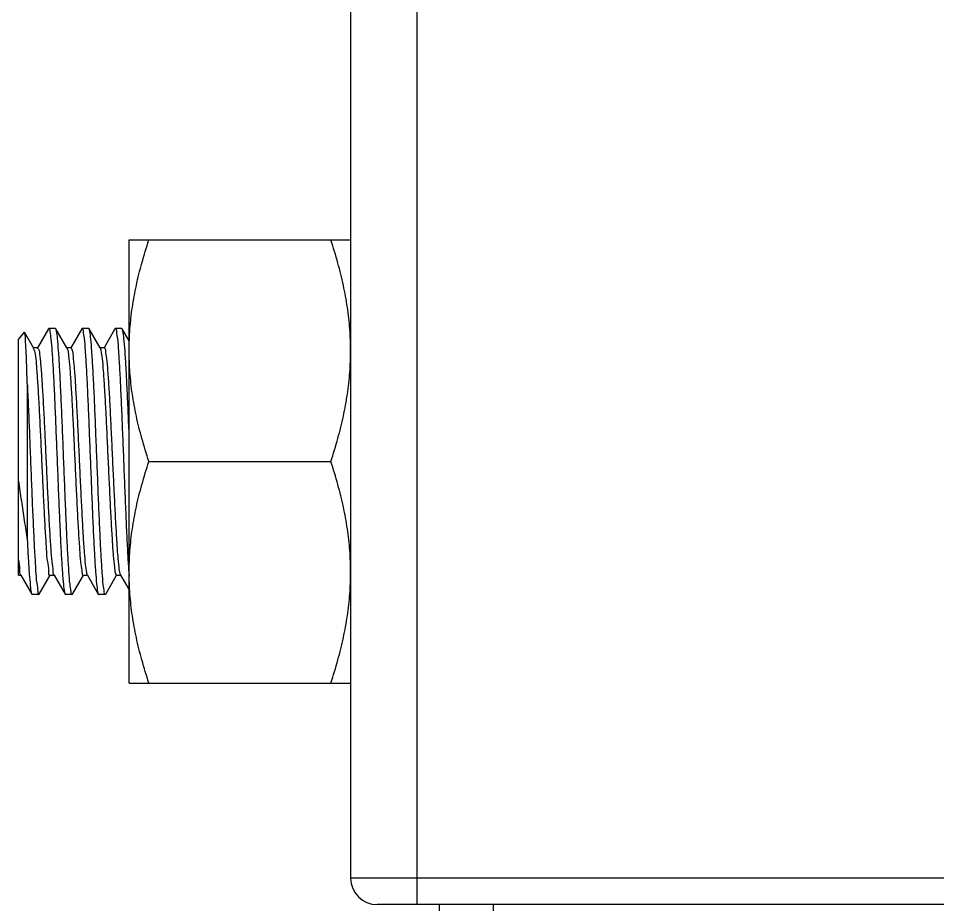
# Model space of a CAD drawing. Extents: x 69728788 to 150676229, y 20327566 to 43663798.
# Drawn here: x 75469968.6 to 75470162.3, y 20765112.2 to 20765298.9 of the extents above; entities that cross this region are included whole.
import ezdxf

# ---------------------------------------------------------------- set-up
doc = ezdxf.new("R2010")
doc.units = 0
doc.header["$LTSCALE"] = 1000
doc.header["$MEASUREMENT"] = 0
doc.layers.get('0').update_dxf_attribs({"linetype": 'CONTINUOUS'})
doc.layers.add('02___PRT_ALL_AXES', color=7, linetype='CONTINUOUS')

msp = doc.modelspace()

# ---------------------------------------------------------------- linework, layer by layer
at = {"color": 0, "linetype": 'Continuous'}
for p, q in [((75470052.6, 20765112.2), (75470052.6, 20765485.54)), ((75470038.6, 20765479.94), (75470038.6, 20765117.8)), ((75469968.6, 20765231.2), (75469969.86, 20765232.77)), ((75469969.91, 20765232.76), (75469969.86, 20765232.77)), ((75469971.8, 20765229.49), (75469969.91, 20765232.76)), ((75469974.94, 20765233.47), (75469972.65, 20765229.51)), ((75469974.94, 20765233.47), (75469975.02, 20765233.54)), ((75469976.5, 20765233.47), (75469976.42, 20765233.54)), ((75469978.8, 20765229.49), (75469976.5, 20765233.47)), ((75469981.94, 20765233.47), (75469979.65, 20765229.51)), ((75469981.94, 20765233.47), (75469982.02, 20765233.54)), ((75469983.5, 20765233.47), (75469983.42, 20765233.54)), ((75469985.8, 20765229.49), (75469983.5, 20765233.47)), ((75469988.94, 20765233.47), (75469986.65, 20765229.51)), ((75469988.94, 20765233.47), (75469989.02, 20765233.54)), ((75469990.5, 20765233.47), (75469990.42, 20765233.54)), ((75469991.94, 20765230.98), (75469990.5, 20765233.47)), ((75469968.6, 20765181.58), (75469968.6, 20765231.2)), ((75469971.74, 20765229.34), (75469971.78, 20765229.27)), ((75469971.84, 20765229.42), (75469971.8, 20765229.49)), ((75469972.69, 20765229.49), (75469971.84, 20765229.49)), ((75469978.84, 20765229.42), (75469978.8, 20765229.49)), ((75469979.69, 20765229.49), (75469978.84, 20765229.49)), ((75469985.84, 20765229.42), (75469985.8, 20765229.49)), ((75469986.69, 20765229.49), (75469985.84, 20765229.49)), ((75469970.47, 20765221.99), (75469970.47, 20765189.07)), ((75469968.6, 20765181.58), (75469969.1, 20765181.58)), ((75469969.1, 20765181.65), (75469969.14, 20765181.58)), ((75469969.14, 20765181.58), (75469971.44, 20765177.6)), ((75469973, 20765177.6), (75469975.29, 20765181.56)), ((75469975.25, 20765181.58), (75469976.1, 20765181.58)), ((75469976.1, 20765181.65), (75469976.14, 20765181.58)), ((75469976.14, 20765181.58), (75469978.44, 20765177.6)), ((75469980, 20765177.6), (75469982.29, 20765181.56)), ((75469982.25, 20765181.58), (75469983.1, 20765181.58)), ((75469983.1, 20765181.65), (75469983.14, 20765181.58)), ((75469983.14, 20765181.58), (75469985.44, 20765177.6)), ((75469987, 20765177.6), (75469989.29, 20765181.56)), ((75469989.25, 20765181.58), (75469990.1, 20765181.58)), ((75469990.1, 20765181.65), (75469990.14, 20765181.58)), ((75469990.14, 20765181.58), (75469991.94, 20765178.48)), ((75469991.87, 20765182.2), (75469991.94, 20765181.39)), ((75469971.44, 20765177.6), (75469971.52, 20765177.54)), ((75469972.92, 20765177.54), (75469973, 20765177.6)), ((75469978.44, 20765177.6), (75469978.52, 20765177.54)), ((75469980, 20765177.6), (75469979.92, 20765177.54)), ((75469985.44, 20765177.6), (75469985.52, 20765177.54)), ((75469987, 20765177.6), (75469986.92, 20765177.54)), ((75470285.94, 20765117.8), (75470038.6, 20765117.8)), ((75470280.34, 20765112.2), (75470044.2, 20765112.2)), ((75470057.27, 20765112.2), (75470057.27, 20762077.01)), ((75470068.65, 20765112.2), (75470068.65, 20762077.01))]:
    msp.add_line(p, q, dxfattribs=at)
msp.add_arc((75470044.2, 20765117.8), 5.6, 180, 270, dxfattribs=at)
for points, start_tangent, end_tangent in [([(75469970.47, 20765221.99), (75469970.35, 20765225.86), (75469970.22, 20765228.97), (75469970.1, 20765231.2), (75469969.98, 20765232.48), (75469969.87, 20765232.74)], (-0.029159, 0.999575), (-0.544269, 0.838911)), ([(75469975.02, 20765233.53), (75469975.03, 20765233.53), (75469975.25, 20765232.95), (75469975.46, 20765231.34), (75469975.68, 20765228.74), (75469975.9, 20765225.25), (75469976.12, 20765221.02), (75469976.34, 20765216.16), (75469976.55, 20765210.94), (75469976.77, 20765205.54)], (0.933337, 0.359002), (0.039757, -0.999209)), ([(75469978.17, 20765205.54), (75469977.95, 20765210.99), (75469977.73, 20765216.32), (75469977.51, 20765221.21), (75469977.29, 20765225.4), (75469977.07, 20765228.86), (75469976.85, 20765231.48), (75469976.63, 20765233.05), (75469976.48, 20765233.46)], (-0.039757, 0.999209), (-0.489832, 0.871817)), ([(75469982.02, 20765233.53), (75469982.23, 20765233.05), (75469982.45, 20765231.48), (75469982.67, 20765228.86), (75469982.89, 20765225.4), (75469983.11, 20765221.21), (75469983.33, 20765216.32), (75469983.55, 20765210.99), (75469983.77, 20765205.54)], (0.933344, -0.358982), (0.039757, -0.999209)), ([(75469985.17, 20765205.54), (75469984.95, 20765210.95), (75469984.74, 20765216.17), (75469984.52, 20765221.04), (75469984.3, 20765225.28), (75469984.08, 20765228.76), (75469983.86, 20765231.35), (75469983.65, 20765232.96), (75469983.5, 20765233.47)], (-0.039757, 0.999209), (-0.472755, 0.881194)), ([(75469989.02, 20765233.53), (75469989.03, 20765233.53), (75469989.25, 20765232.96), (75469989.46, 20765231.35), (75469989.68, 20765228.76), (75469989.9, 20765225.28), (75469990.12, 20765221.04), (75469990.34, 20765216.17), (75469990.55, 20765210.95), (75469990.77, 20765205.54)], (0.95085, 0.309652), (0.039757, -0.999209)), ([(75469991.94, 20765211.35), (75469991.73, 20765216.31), (75469991.51, 20765221.18), (75469991.29, 20765225.36), (75469991.07, 20765228.83), (75469990.85, 20765231.46), (75469990.63, 20765233.04), (75469990.48, 20765233.46)], (-0.040733, 0.99917), (-0.48609, 0.873909)), ([(75469971.78, 20765229.27), (75469972.12, 20765228.2), (75469972.36, 20765226.07), (75469972.59, 20765223.03), (75469972.83, 20765219.21), (75469973.06, 20765214.78), (75469973.3, 20765209.94), (75469973.53, 20765204.9), (75469973.77, 20765199.9), (75469974, 20765195.14), (75469974.24, 20765190.85), (75469974.47, 20765187.2), (75469974.71, 20765184.38), (75469974.94, 20765182.49), (75469975.18, 20765181.63), (75469975.22, 20765181.64)], (0.475687, -0.879614), (0.880301, 0.474416)), ([(75469972.63, 20765229.39), (75469973.05, 20765228.2), (75469973.29, 20765226.07), (75469973.52, 20765223.03), (75469973.76, 20765219.21), (75469974, 20765214.78), (75469974.23, 20765209.94), (75469974.47, 20765204.9), (75469974.7, 20765199.9), (75469974.94, 20765195.14), (75469975.17, 20765190.85), (75469975.41, 20765187.2), (75469975.64, 20765184.38), (75469975.88, 20765182.49), (75469975.96, 20765181.75)], (0.872469, -0.48867), (0.327816, -0.944742)), ([(75469978.8, 20765229.39), (75469978.94, 20765229.14)], (0.596616, -0.802527), (0.427002, -0.904251)), ([(75469978.94, 20765229.14), (75469979.18, 20765227.76), (75469979.41, 20765225.39), (75469979.65, 20765222.14), (75469979.89, 20765218.15), (75469980.12, 20765213.6), (75469980.36, 20765208.69), (75469980.59, 20765203.64), (75469980.83, 20765198.68), (75469981.06, 20765194.02), (75469981.3, 20765189.87), (75469981.53, 20765186.42), (75469981.77, 20765183.81), (75469982, 20765182.18), (75469982.24, 20765181.58), (75469982.25, 20765181.58)], (0.427002, -0.904251), (0.915311, 0.402748)), ([(75469979.67, 20765229.46), (75469979.88, 20765229.14), (75469980.11, 20765227.76), (75469980.35, 20765225.39), (75469980.58, 20765222.14), (75469980.82, 20765218.15), (75469981.05, 20765213.6), (75469981.29, 20765208.69), (75469981.52, 20765203.64), (75469981.76, 20765198.68), (75469982, 20765194.02), (75469982.23, 20765189.87), (75469982.47, 20765186.42), (75469982.7, 20765183.81), (75469982.94, 20765182.18), (75469983.03, 20765181.81)], (0.826116, -0.563501), (0.291356, -0.956615)), ([(75469985.85, 20765229.42), (75469985.91, 20765229.26)], (0.474517, -0.880247), (0.291356, -0.956615)), ([(75469985.91, 20765229.26), (75469986, 20765228.89), (75469986.24, 20765227.26), (75469986.47, 20765224.65), (75469986.71, 20765221.2), (75469986.94, 20765217.06), (75469987.18, 20765212.4), (75469987.41, 20765207.43), (75469987.65, 20765202.38), (75469987.89, 20765197.47), (75469988.12, 20765192.92), (75469988.36, 20765188.93), (75469988.59, 20765185.68), (75469988.83, 20765183.31), (75469989.06, 20765181.93), (75469989.27, 20765181.61)], (0.291356, -0.956615), (0.826116, -0.563501)), ([(75469986.69, 20765229.49), (75469986.7, 20765229.49), (75469986.94, 20765228.89), (75469987.17, 20765227.26), (75469987.41, 20765224.65), (75469987.64, 20765221.2), (75469987.88, 20765217.06), (75469988.11, 20765212.4), (75469988.35, 20765207.43), (75469988.58, 20765202.38), (75469988.82, 20765197.47), (75469989.05, 20765192.92), (75469989.29, 20765188.93), (75469989.52, 20765185.68), (75469989.76, 20765183.31), (75469990, 20765181.93)], (0.915311, 0.402748), (0.427002, -0.904251)), ([(75469970.47, 20765221.99), (75469970.69, 20765217.2), (75469970.91, 20765211.96), (75469971.13, 20765206.46), (75469971.35, 20765200.93), (75469971.57, 20765195.57), (75469971.8, 20765190.61), (75469972.02, 20765186.23), (75469972.24, 20765182.61), (75469972.46, 20765179.89), (75469972.68, 20765178.18), (75469972.9, 20765177.54), (75469972.91, 20765177.54)], (0.049111, -0.998793), (0.866249, 0.499612)), ([(75469976.77, 20765205.54), (75469976.99, 20765200.08), (75469977.21, 20765194.76), (75469977.43, 20765189.88), (75469977.65, 20765185.69), (75469977.87, 20765182.22), (75469978.09, 20765179.61), (75469978.31, 20765178.02), (75469978.46, 20765177.61)], (0.039757, -0.999209), (0.487768, -0.872973)), ([(75469979.92, 20765177.54), (75469979.91, 20765177.54), (75469979.69, 20765178.11), (75469979.48, 20765179.72), (75469979.26, 20765182.32), (75469979.04, 20765185.8), (75469978.82, 20765190.04), (75469978.6, 20765194.91), (75469978.39, 20765200.13), (75469978.17, 20765205.54)], (-0.942585, -0.333967), (-0.039757, 0.999209)), ([(75469983.77, 20765205.54), (75469983.99, 20765200.13), (75469984.2, 20765194.91), (75469984.42, 20765190.04), (75469984.64, 20765185.8), (75469984.86, 20765182.32), (75469985.08, 20765179.72), (75469985.29, 20765178.11), (75469985.44, 20765177.6)], (0.039757, -0.999209), (0.472977, -0.881075)), ([(75469986.92, 20765177.54), (75469986.71, 20765178.01), (75469986.49, 20765179.59), (75469986.27, 20765182.19), (75469986.05, 20765185.66), (75469985.83, 20765189.85), (75469985.61, 20765194.74), (75469985.39, 20765200.08), (75469985.17, 20765205.54)], (-0.925056, 0.37983), (-0.039757, 0.999209)), ([(75469990.77, 20765205.54), (75469990.99, 20765200.08), (75469991.21, 20765194.74), (75469991.43, 20765189.85), (75469991.65, 20765185.66), (75469991.87, 20765182.2)], (0.039757, -0.999209), (0.085084, -0.996374)), ([(75469968.6, 20765201.39), (75469969.23, 20765197.24), (75469969.85, 20765193.09), (75469970.47, 20765189.07)], (0.151381, -0.988475), (0.154547, -0.987985)), ([(75469970.47, 20765189.07), (75469970.68, 20765185.07), (75469970.9, 20765181.79), (75469971.11, 20765179.38), (75469971.33, 20765177.95), (75469971.47, 20765177.62)], (0.049134, -0.998792), (0.513805, -0.857907)), ([(75469968.6, 20765184.79), (75469968.84, 20765182.75), (75469969.07, 20765181.71), (75469969.09, 20765181.71)], (0.092607, -0.995703), (0.984784, 0.173782)), ([(75469975.96, 20765181.75), (75469976.1, 20765181.63)], (0.327816, -0.944742), (0.980432, 0.196859)), ([(75469983.03, 20765181.81), (75469983.09, 20765181.65)], (0.291356, -0.956615), (0.474517, -0.880247)), ([(75469990, 20765181.93), (75469990.14, 20765181.68)], (0.427002, -0.904251), (0.596616, -0.802527))]:
    msp.add_spline(points, degree=3, dxfattribs=dict(at, start_tangent=start_tangent, end_tangent=end_tangent))
at = {"layer": '02___PRT_ALL_AXES', "color": 0, "linetype": 'Continuous'}
for p, q in [((75469991.94, 20765158.87), (75469991.94, 20765252.2)), ((75469991.94, 20765252.2), (75470038.6, 20765252.2)), ((75469976.42, 20765233.54), (75469975.02, 20765233.54)), ((75469983.42, 20765233.54), (75469982.02, 20765233.54)), ((75469990.42, 20765233.54), (75469989.02, 20765233.54)), ((75469996.1, 20765205.54), (75470034.43, 20765205.54)), ((75469972.92, 20765177.54), (75469971.52, 20765177.54)), ((75469979.92, 20765177.54), (75469978.52, 20765177.54)), ((75469986.92, 20765177.54), (75469985.52, 20765177.54)), ((75469991.94, 20765158.87), (75470038.6, 20765158.87))]:
    msp.add_line(p, q, dxfattribs=at)
for points, start_tangent, end_tangent in [([(75469991.94, 20765228.87), (75469992.11, 20765233.45), (75469992.62, 20765238.03), (75469993.46, 20765242.64), (75469994.62, 20765247.34), (75469996.1, 20765252.2)], (0, 1), (0.316228, 0.948683)), ([(75470038.6, 20765228.87), (75470038.43, 20765233.45), (75470037.92, 20765238.03), (75470037.08, 20765242.64), (75470035.92, 20765247.34), (75470034.43, 20765252.2)], (0, 1), (-0.316228, 0.948683)), ([(75469996.1, 20765205.54), (75469994.62, 20765210.4), (75469993.46, 20765215.1), (75469992.62, 20765219.71), (75469992.11, 20765224.29), (75469991.94, 20765228.87)], (-0.316228, 0.948683), (-0.000001, 1)), ([(75470034.43, 20765205.54), (75470035.92, 20765210.4), (75470037.08, 20765215.1), (75470037.92, 20765219.71), (75470038.43, 20765224.29), (75470038.6, 20765228.87)], (0.316228, 0.948683), (0.000001, 1)), ([(75469991.94, 20765182.2), (75469992.11, 20765186.78), (75469992.62, 20765191.37), (75469993.46, 20765195.98), (75469994.62, 20765200.67), (75469996.1, 20765205.54)], (0, 1), (0.316228, 0.948683)), ([(75470038.6, 20765182.2), (75470038.43, 20765186.78), (75470037.92, 20765191.37), (75470037.08, 20765195.98), (75470035.92, 20765200.67), (75470034.43, 20765205.54)], (0, 1), (-0.316228, 0.948683)), ([(75469996.1, 20765158.87), (75469994.62, 20765163.73), (75469993.46, 20765168.43), (75469992.62, 20765173.04), (75469992.11, 20765177.62), (75469991.94, 20765182.2)], (-0.316228, 0.948683), (-0.000001, 1)), ([(75470034.43, 20765158.87), (75470035.92, 20765163.73), (75470037.08, 20765168.43), (75470037.92, 20765173.04), (75470038.43, 20765177.62), (75470038.6, 20765182.2)], (0.316228, 0.948683), (0.000001, 1))]:
    msp.add_spline(points, degree=3, dxfattribs=dict(at, start_tangent=start_tangent, end_tangent=end_tangent))

doc.saveas('drawing.dxf')
